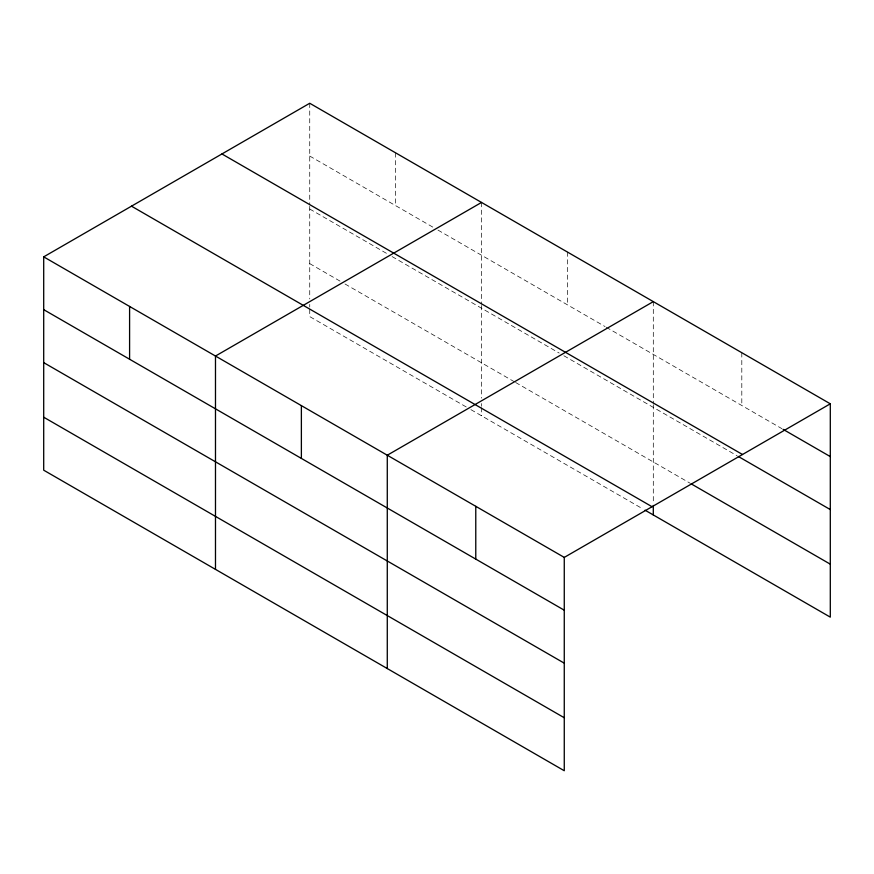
<?xml version="1.0" encoding="UTF-8"?>
<svg xmlns="http://www.w3.org/2000/svg" width="874" height="874" viewBox="0 0 874 874"><rect width="100%" height="100%" fill="white"/><g stroke="black" fill="none" stroke-linecap="round" stroke-linejoin="round"><path stroke-width="0.66" stroke-dasharray="4.37 3.28" d="M309.735 156.053L433.275 227.382M437.983 230.102L605.07 326.559M606.239 327.247L781.924 428.675M309.735 209.028L387.39 253.864M392.098 256.585L559.174 353.052M563.883 355.762L737.088 455.758M309.735 263.62L340.325 281.275M345.033 283.995L514.469 381.818M515.638 382.495L689.881 483.093M466.224 406.945L309.735 316.596L309.735 308.446M470.933 409.655L642.718 508.843M741.808 352.725L741.808 405.503M653.304 301.628L653.304 403.318M653.304 404.673L653.304 504.09M567.412 252.04L567.412 304.829M481.519 202.451L481.519 304.141M481.519 305.496L481.519 398.118M481.519 403.548L481.519 406.268M481.519 407.623L481.519 415.773M395.627 152.863L395.627 205.641M309.735 103.263L309.735 204.953M309.735 206.319L309.735 298.93M309.735 304.371L309.735 307.08"/><path stroke-width="1.31" d="M564.265 663.169L564.265 557.404L43.7 256.858L43.7 470.19L564.265 770.737L564.265 663.169L43.7 362.623M645.067 510.197L830.3 617.142L830.3 403.81L309.735 103.263L43.7 256.858M481.519 202.451L215.485 356.035L215.485 569.367M653.304 301.628L387.28 455.223L387.28 668.544M564.265 557.404L830.3 403.81M783.104 429.353L830.3 456.599M221.941 153.955L742.507 454.502M738.268 456.447L830.3 509.575M691.061 483.781L830.3 564.167M131.493 206.177L652.059 506.723M43.7 309.647L564.265 610.194M43.7 417.204L564.265 717.751M653.304 505.445L653.304 514.95M475.773 506.319L475.773 559.098M301.377 405.634L301.377 458.413M129.592 306.446L129.592 359.236"/></g></svg>
